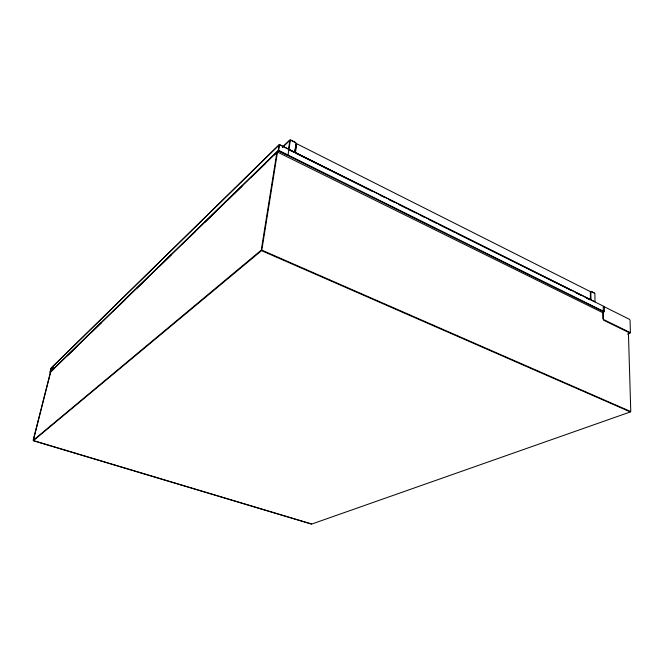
<?xml version="1.0" encoding="UTF-8"?>
<svg xmlns="http://www.w3.org/2000/svg" width="664" height="664" viewBox="0 0 664 664"><rect width="100%" height="100%" fill="white"/><g stroke="black" fill="none" stroke-linecap="round" stroke-linejoin="round"><path stroke-width="1" d="M294.766 151.848L296.078 143.158M294.874 152.139L296.177 143.449M295.065 152.239L296.277 144.154M295.497 152.214L296.708 144.13M288.558 148.993L289.894 140.295M288.076 154.704L288.848 149.69M288.989 148.968L290.326 140.27M278.722 150.164L279.502 145.034M261.326 249.664L276.871 152.521M261.89 249.647L277.411 152.488M278.282 150.188L279.104 145.059M52.639 369.093L53.319 366.403M50.099 371.973L51.004 368.354M50.232 372.106L51.12 368.47M33.2 440.074L50.422 372.272M33.374 440.215L50.58 372.429M52.141 369.989L53.054 366.403M51.145 368.047L278.955 144.943M51.36 367.947L279.237 144.835M50.124 372.139L278.058 150.587M50.256 372.288L278.266 150.944M50.281 372.388L54.631 368.097M67.271 355.829L77.688 345.72M91.076 332.722L101.492 322.613M113.395 311.059L125.297 299.505M136.46 288.674L148.362 277.12M159.518 266.289L171.42 254.735M182.583 243.904L195.224 231.628M204.894 222.241L219.029 208.521M227.959 199.856L242.094 186.144M251.017 177.479L265.152 163.759M274.307 154.969L278.233 151.16M282.316 147.358L289.728 140.162M282.623 147.242L290.035 140.054M33.225 440.315L260.96 250.378M33.416 440.63L261.267 250.892M628.086 333.967L629.987 333.145M627.837 334.175L629.738 333.353M311.723 524.062L630.41 411.912M33.632 440.647L311.2 523.863M33.648 440.821L311.3 524.037M262.039 250.867L630.236 411.846M262.305 250.345L630.493 411.448M603.825 319.666L630.086 332.523M603.526 320.148L629.787 332.996M277.942 152.288L601.891 312.263M278.988 150.537L604.165 311.632M278.805 150.911L287.512 155.227M278.838 151.126L603.958 311.964M603.584 306.411L629.679 319.417M289.106 149.906L294.152 152.421M295.604 153.152L372.687 191.539M380.115 195.241L384.755 197.557M389.403 199.864L394.042 202.18M398.682 204.495L406.111 208.197M407.97 209.118L415.398 212.82M420.046 215.128L424.686 217.443M429.334 219.759L436.763 223.461M438.614 224.382L446.042 228.084M447.901 229.005L455.33 232.707M457.189 233.637L571.413 290.525M576.053 292.841L580.701 295.156M585.341 297.464L589.981 299.779M288.45 149.126L279.776 144.802L604.066 306.486M289.305 149.5L294.351 152.014M295.812 152.737L590.188 299.447M591.217 299.962L594.753 301.722M290.624 140.021L295.638 142.544M590.91 291.313L594.429 293.09M290.749 140.112L295.762 142.635M591.109 291.446L594.637 293.222M296.999 143.88L590.097 291.479M630.045 320.048L630.393 332.506M628.418 332.847L630.767 411.365M604.331 306.926L604.414 311.441M603.219 306.685L603.443 319.019M602.713 310.802L602.862 319.019M594.894 293.654L594.986 301.73M590.86 291.629L590.952 299.522M590.47 291.629L590.562 299.53M590.354 291.919L590.42 299.456"/></g></svg>
